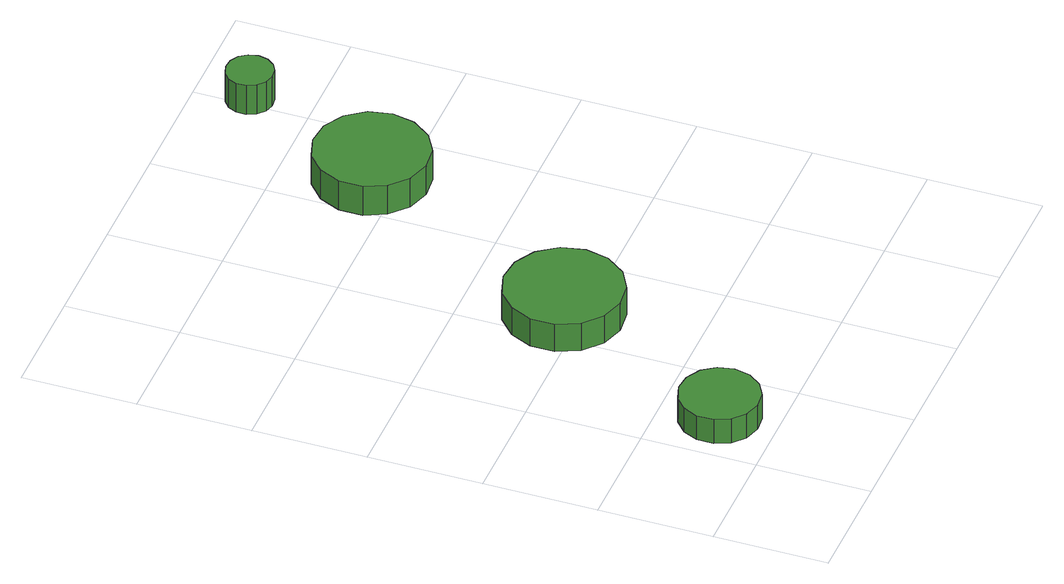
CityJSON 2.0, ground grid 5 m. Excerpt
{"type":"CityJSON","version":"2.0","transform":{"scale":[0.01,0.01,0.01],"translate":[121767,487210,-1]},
"CityObjects":{
"tree1":{"type":"SolitaryVegetationObject","attributes":{"function":"something"},"geometry":[{"type":"MultiSurface","lod":"1","boundaries":[[[0,1,2,3,4,5,6,7,8,9,10,11,12,13,14]],[[15,16,17,18,19,20,21,22,23,24,25,26,27,28,29]],[[0,29,28,1]],[[1,28,27,2]],[[2,27,26,3]],[[3,26,25,4]],[[4,25,24,5]],[[5,24,23,6]],[[6,23,22,7]],[[7,22,21,8]],[[8,21,20,9]],[[9,20,19,10]],[[10,19,18,11]],[[11,18,17,12]],[[12,17,16,13]],[[13,16,15,14]],[[14,15,29,0]]]}]},
"tree2":{"type":"SolitaryVegetationObject","attributes":{"function":"something"},"geometry":[{"type":"MultiSurface","lod":"1","boundaries":[[[30,31,32,33,34,35,36,37,38,39,40,41,42,43,44]],[[45,46,47,48,49,50,51,52,53,54,55,56,57,58,59]],[[30,59,58,31]],[[31,58,57,32]],[[32,57,56,33]],[[33,56,55,34]],[[34,55,54,35]],[[35,54,53,36]],[[36,53,52,37]],[[37,52,51,38]],[[38,51,50,39]],[[39,50,49,40]],[[40,49,48,41]],[[41,48,47,42]],[[42,47,46,43]],[[43,46,45,44]],[[44,45,59,30]]]}]},
"tree3":{"type":"SolitaryVegetationObject","attributes":{"function":"something"},"geometry":[{"type":"MultiSurface","lod":"1","boundaries":[[[60,61,62,63,64,65,66,67,68,69,70,71,72,73,74]],[[75,76,77,78,79,80,81,82,83,84,85,86,87,88,89]],[[60,89,88,61]],[[61,88,87,62]],[[62,87,86,63]],[[63,86,85,64]],[[64,85,84,65]],[[65,84,83,66]],[[66,83,82,67]],[[67,82,81,68]],[[68,81,80,69]],[[69,80,79,70]],[[70,79,78,71]],[[71,78,77,72]],[[72,77,76,73]],[[73,76,75,74]],[[74,75,89,60]]]}]},
"tree4":{"type":"SolitaryVegetationObject","attributes":{"function":"something"},"geometry":[{"type":"MultiSurface","lod":"1","boundaries":[[[90,91,92,93,94,95,96,97,98,99,100,101,102,103,104]],[[105,106,107,108,109,110,111,112,113,114,115,116,117,118,119]],[[90,119,118,91]],[[91,118,117,92]],[[92,117,116,93]],[[93,116,115,94]],[[94,115,114,95]],[[95,114,113,96]],[[96,113,112,97]],[[97,112,111,98]],[[98,111,110,99]],[[99,110,109,100]],[[100,109,108,101]],[[101,108,107,102]],[[102,107,106,103]],[[103,106,105,104]],[[104,105,119,90]]]}]}
},
"vertices":[
[417,248,173],[402,318,173],[360,376,173],[297,412,173],[226,420,173],[158,397,173],[104,349,173],[75,284,173],[75,212,173],[104,146,173],[158,98,173],[226,76,173],[297,83,173],[360,119,173],[402,177,173],[402,177,49],[360,119,49],[297,83,49],[226,76,49],[158,98,49],[104,146,49],[75,212,49],[75,284,49],[104,349,49],[158,397,49],[226,420,49],[297,412,49],[360,376,49],[402,318,49],[417,248,49],
[921,1079,190],[899,1183,190],[836,1269,190],[744,1322,190],[638,1334,190],[537,1301,190],[458,1230,190],[415,1133,190],[415,1026,190],[458,929,190],[537,858,190],[638,825,190],[744,836,190],[836,889,190],[899,975,190],[899,975,51],[836,889,51],[744,836,51],[638,825,51],[537,858,51],[458,929,51],[415,1026,51],[415,1133,51],[458,1230,51],[537,1301,51],[638,1334,51],[744,1322,51],[836,1269,51],[899,1183,51],[921,1079,51],
[1472,2122,200],[1451,2223,200],[1390,2306,200],[1300,2358,200],[1198,2368,200],[1100,2337,200],[1023,2267,200],[981,2173,200],[981,2070,200],[1023,1976,200],[1100,1907,200],[1198,1875,200],[1300,1885,200],[1390,1937,200],[1451,2021,200],[1451,2021,52],[1390,1937,52],[1300,1885,52],[1198,1875,52],[1100,1907,52],[1023,1976,52],[981,2070,52],[981,2173,52],[1023,2267,52],[1100,2337,52],[1198,2368,52],[1300,2358,52],[1390,2306,52],[1451,2223,52],[1472,2122,52],
[1637,2765,203],[1628,2806,203],[1603,2841,203],[1566,2862,203],[1524,2866,203],[1484,2853,203],[1452,2825,203],[1435,2786,203],[1435,2744,203],[1452,2705,203],[1484,2676,203],[1524,2663,203],[1566,2668,203],[1603,2689,203],[1628,2723,203],[1628,2723,54],[1603,2689,54],[1566,2668,54],[1524,2663,54],[1484,2676,54],[1452,2705,54],[1435,2744,54],[1435,2786,54],[1452,2825,54],[1484,2853,54],[1524,2866,54],[1566,2862,54],[1603,2841,54],[1628,2806,54],[1637,2765,54]
]}
